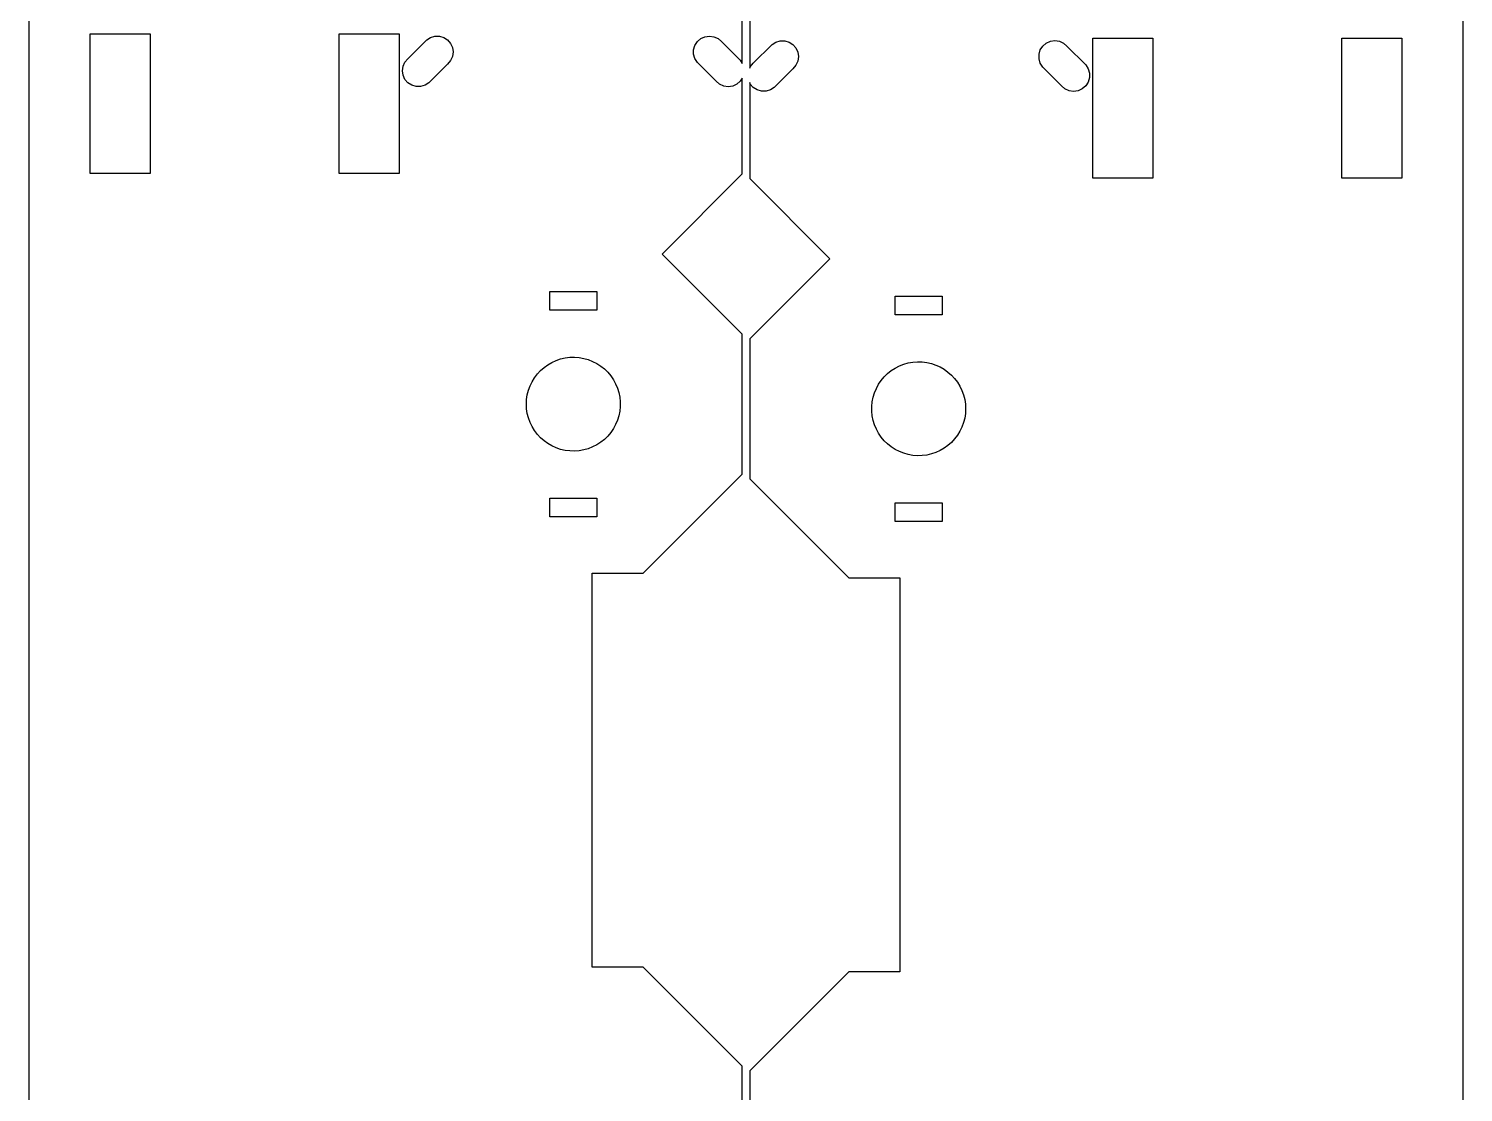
# Model space of a CAD drawing. Extents: x 420 to 604, y 37 to 527.
# Drawn here: x 425.3 to 578, y 307.3 to 420.6 of the extents above; entities that cross this region are included whole.
import ezdxf

# ---------------------------------------------------------------- set-up
doc = ezdxf.new("R2010")
doc.units = 0
doc.layers.get('0').update_dxf_attribs({"linetype": 'CONTINUOUS'})

msp = doc.modelspace()

# ---------------------------------------------------------------- linework, layer by layer
at = {"color": 5}
for p, q in [((425.265727, 489.659663), (425.265727, 75.499663)), ((578.0473, 92.949334), (578.0473, 471.227334)), ((501.265727, 416.857663), (501.265727, 448.313663)), ((502.0473, 447.810334), (502.0473, 416.354334)), ((496.083027, 418.321663), (496.219327, 418.785663)), ((496.219327, 418.785663), (496.480927, 419.192663)), ((496.480927, 419.192663), (496.846627, 419.509663)), ((496.846627, 419.509663), (497.286727, 419.710663)), ((497.286727, 419.710663), (497.765727, 419.779663)), ((497.765727, 419.779663), (498.244627, 419.710663)), ((498.244627, 419.710663), (498.684827, 419.509663)), ((498.684827, 419.509663), (499.050527, 419.192663)), ((499.050527, 419.192663), (501.050527, 417.192663)), ((502.434, 416.873334), (504.434, 418.873334)), ((504.434, 418.873334), (504.8411, 419.134334)), ((504.8411, 419.134334), (505.3054, 419.271334)), ((505.3054, 419.271334), (505.7892, 419.271334)), ((505.7892, 419.271334), (506.2535, 419.134334)), ((506.2535, 419.134334), (506.6606, 418.873334)), ((506.6606, 418.873334), (506.9774, 418.507334)), ((496.083027, 417.837663), (496.083027, 418.321663)), ((496.219327, 417.373663), (496.083027, 417.837663)), ((496.480927, 416.966663), (496.219327, 417.373663)), ((501.050527, 417.192663), (501.265727, 416.857663)), ((506.9774, 418.507334), (507.1784, 418.067334)), ((507.1784, 417.109334), (506.9774, 416.669334)), ((507.1784, 418.067334), (507.2473, 417.588334)), ((507.2473, 417.588334), (507.1784, 417.109334)), ((498.480927, 414.966663), (496.480927, 416.966663)), ((502.0473, 416.354334), (502.1172, 416.507334)), ((502.1172, 416.507334), (502.434, 416.873334)), ((506.6606, 416.303334), (504.6606, 414.303334)), ((506.9774, 416.669334), (506.6606, 416.303334)), ((498.846627, 414.649663), (498.480927, 414.966663)), ((499.286827, 414.448663), (498.846627, 414.649663)), ((499.765727, 414.379663), (499.286827, 414.448663)), ((500.244627, 414.448663), (499.765727, 414.379663)), ((500.684827, 414.649663), (500.244627, 414.448663)), ((501.050527, 414.966663), (500.684827, 414.649663)), ((501.265727, 415.301663), (501.050527, 414.966663)), ((501.265727, 405.088663), (501.265727, 415.301663)), ((502.1172, 414.669334), (502.0473, 414.822334)), ((502.0473, 414.822334), (502.0473, 404.597334)), ((502.434, 414.303334), (502.1172, 414.669334)), ((502.8411, 414.042334), (502.434, 414.303334)), ((503.3054, 413.905334), (502.8411, 414.042334)), ((504.2535, 414.042334), (503.7892, 413.905334)), ((504.6606, 414.303334), (504.2535, 414.042334)), ((503.7892, 413.905334), (503.3054, 413.905334)), ((492.738927, 396.562663), (501.265727, 405.088663)), ((502.0473, 404.597334), (510.5741, 396.071334)), ((501.265727, 388.035663), (492.738927, 396.562663)), ((510.5741, 396.071334), (502.0473, 387.544334)), ((501.265727, 373.123863), (501.265727, 388.035663)), ((502.0473, 387.544334), (502.0473, 372.632534)), ((490.721527, 362.579663), (501.265727, 373.123863)), ((502.0473, 372.632534), (512.5915, 362.088334)), ((485.265727, 320.614363), (485.265727, 362.579663)), ((485.265727, 362.579663), (490.721527, 362.579663)), ((512.5915, 362.088334), (518.0473, 362.088334)), ((518.0473, 362.088334), (518.0473, 320.123034)), ((490.721527, 320.614363), (485.265727, 320.614363)), ((501.265727, 310.070163), (490.721527, 320.614363)), ((512.5915, 320.123034), (502.0473, 309.578834)), ((518.0473, 320.123034), (512.5915, 320.123034)), ((501.265727, 299.845763), (501.265727, 310.070163)), ((502.0473, 309.578834), (502.0473, 299.366734))]:
    msp.add_line(p, q, dxfattribs=at)
at = {"color": 0}
for p, q in [((431.815727, 405.129663), (431.815727, 420.029663)), ((431.815727, 420.029663), (438.215727, 420.029663)), ((438.215727, 420.029663), (438.215727, 405.129663)), ((458.315727, 405.129663), (458.315727, 420.029663)), ((458.315727, 420.029663), (464.715727, 420.029663)), ((464.715727, 420.029663), (464.715727, 405.129663)), ((465.652427, 417.364663), (467.652427, 419.364663)), ((467.652427, 419.364663), (468.059527, 419.625663)), ((468.059527, 419.625663), (468.523827, 419.762663)), ((468.523827, 419.762663), (469.007627, 419.762663)), ((469.007627, 419.762663), (469.471927, 419.625663)), ((469.471927, 419.625663), (469.879027, 419.364663)), ((469.879027, 419.364663), (470.195827, 418.998663)), ((470.195827, 418.998663), (470.396827, 418.558663)), ((533.0009, 418.294334), (533.2625, 418.701334)), ((533.2625, 418.701334), (533.6282, 419.018334)), ((533.6282, 419.018334), (534.0684, 419.219334)), ((534.0684, 419.219334), (534.5473, 419.288334)), ((534.5473, 419.288334), (535.0263, 419.219334)), ((535.0263, 419.219334), (535.4664, 419.018334)), ((535.4664, 419.018334), (535.8321, 418.701334)), ((535.8321, 418.701334), (537.8321, 416.701334)), ((538.5973, 404.638334), (538.5973, 419.538334)), ((538.5973, 419.538334), (544.9973, 419.538334)), ((544.9973, 419.538334), (544.9973, 404.638334)), ((565.0973, 404.638334), (565.0973, 419.538334)), ((565.0973, 419.538334), (571.4973, 419.538334)), ((571.4973, 419.538334), (571.4973, 404.638334)), ((465.335627, 416.998663), (465.652427, 417.364663)), ((470.195827, 417.160663), (469.879027, 416.794663)), ((470.396827, 417.600663), (470.195827, 417.160663)), ((470.396827, 418.558663), (470.465727, 418.079663)), ((470.465727, 418.079663), (470.396827, 417.600663)), ((532.8646, 417.830334), (533.0009, 418.294334)), ((532.8646, 417.346334), (532.8646, 417.830334)), ((533.0009, 416.882334), (532.8646, 417.346334)), ((465.065727, 416.079663), (465.134627, 416.558663)), ((465.134627, 415.600663), (465.065727, 416.079663)), ((465.134627, 416.558663), (465.335627, 416.998663)), ((465.335627, 415.160663), (465.134627, 415.600663)), ((469.879027, 416.794663), (467.879027, 414.794663)), ((533.2625, 416.475334), (533.0009, 416.882334)), ((535.2625, 414.475334), (533.2625, 416.475334)), ((537.8321, 416.701334), (538.0937, 416.294334)), ((538.0937, 416.294334), (538.23, 415.830334)), ((538.23, 415.830334), (538.23, 415.346334)), ((465.652427, 414.794663), (465.335627, 415.160663)), ((466.059527, 414.533663), (465.652427, 414.794663)), ((466.523827, 414.396663), (466.059527, 414.533663)), ((467.007627, 414.396663), (466.523827, 414.396663)), ((467.471927, 414.533663), (467.007627, 414.396663)), ((467.879027, 414.794663), (467.471927, 414.533663)), ((535.6282, 414.158334), (535.2625, 414.475334)), ((536.0684, 413.957334), (535.6282, 414.158334)), ((537.4664, 414.158334), (537.0263, 413.957334)), ((537.8321, 414.475334), (537.4664, 414.158334)), ((538.0937, 414.882334), (537.8321, 414.475334)), ((538.23, 415.346334), (538.0937, 414.882334)), ((536.5473, 413.888334), (536.0684, 413.957334)), ((537.0263, 413.957334), (536.5473, 413.888334)), ((438.215727, 405.129663), (431.815727, 405.129663)), ((464.715727, 405.129663), (458.315727, 405.129663)), ((544.9973, 404.638334), (538.5973, 404.638334)), ((571.4973, 404.638334), (565.0973, 404.638334)), ((480.765727, 390.579663), (480.765727, 392.579663)), ((480.765727, 392.579663), (485.765727, 392.579663)), ((485.765727, 392.579663), (485.765727, 390.579663)), ((517.5473, 390.088334), (517.5473, 392.088334)), ((517.5473, 392.088334), (522.5473, 392.088334)), ((522.5473, 392.088334), (522.5473, 390.088334)), ((485.765727, 390.579663), (480.765727, 390.579663)), ((522.5473, 390.088334), (517.5473, 390.088334)), ((480.553027, 384.779663), (480.984627, 385.028663)), ((480.984627, 385.028663), (481.439027, 385.233663)), ((481.439027, 385.233663), (481.911527, 385.392663)), ((481.911527, 385.392663), (482.397527, 385.503663)), ((482.397527, 385.503663), (482.892027, 385.565663)), ((482.892027, 385.565663), (483.390327, 385.577663)), ((483.390327, 385.577663), (483.887427, 385.540663)), ((483.887427, 385.540663), (484.378327, 385.454663)), ((484.378327, 385.454663), (484.858127, 385.319663)), ((484.858127, 385.319663), (485.322127, 385.137663)), ((485.322127, 385.137663), (485.765727, 384.909663)), ((518.9347, 384.963334), (519.4256, 385.049334)), ((519.4256, 385.049334), (519.9227, 385.086334)), ((519.9227, 385.086334), (520.421, 385.074334)), ((520.421, 385.074334), (520.9155, 385.012334)), ((520.9155, 385.012334), (521.4015, 384.901334)), ((479.134527, 383.396663), (479.435527, 383.793663)), ((479.435527, 383.793663), (479.774527, 384.158663)), ((479.774527, 384.158663), (480.148227, 384.488663)), ((480.148227, 384.488663), (480.553027, 384.779663)), ((485.765727, 384.909663), (486.184427, 384.639663)), ((486.184427, 384.639663), (486.574127, 384.328663)), ((486.574127, 384.328663), (486.931027, 383.980663)), ((486.931027, 383.980663), (487.251427, 383.598663)), ((487.251427, 383.598663), (487.532127, 383.186663)), ((516.0616, 383.107334), (516.382, 383.489334)), ((516.382, 383.489334), (516.7389, 383.837334)), ((516.7389, 383.837334), (517.1286, 384.148334)), ((517.1286, 384.148334), (517.5473, 384.418334)), ((517.5473, 384.418334), (517.9909, 384.646334)), ((517.9909, 384.646334), (518.4549, 384.828334)), ((518.4549, 384.828334), (518.9347, 384.963334)), ((521.4015, 384.901334), (521.874, 384.742334)), ((521.874, 384.742334), (522.3284, 384.537334)), ((522.3284, 384.537334), (522.76, 384.288334)), ((522.76, 384.288334), (523.1648, 383.997334)), ((523.1648, 383.997334), (523.5385, 383.667334)), ((523.5385, 383.667334), (523.8775, 383.302334)), ((478.364827, 381.570363), (478.487827, 382.053463)), ((478.487827, 382.053463), (478.658327, 382.521863)), ((478.658327, 382.521863), (478.874627, 382.970663)), ((478.874627, 382.970663), (479.134527, 383.396663)), ((487.532127, 383.186663), (487.770527, 382.748663)), ((487.770527, 382.748663), (487.964227, 382.289763)), ((487.964227, 382.289763), (488.111127, 381.813463)), ((515.3488, 381.798434), (515.5425, 382.257334)), ((515.5425, 382.257334), (515.7809, 382.695334)), ((515.7809, 382.695334), (516.0616, 383.107334)), ((523.8775, 383.302334), (524.1785, 382.905334)), ((524.1785, 382.905334), (524.4384, 382.479334)), ((524.4384, 382.479334), (524.6547, 382.030534)), ((524.6547, 382.030534), (524.8252, 381.562134)), ((478.265727, 380.579663), (478.290527, 381.077463)), ((478.290527, 380.081863), (478.265727, 380.579663)), ((478.290527, 381.077463), (478.364827, 381.570363)), ((488.111127, 381.813463), (488.209927, 381.324863)), ((488.209927, 381.324863), (488.259527, 380.828863)), ((488.259527, 380.828863), (488.259527, 380.330463)), ((515.0535, 380.337534), (515.1031, 380.833534)), ((515.1031, 380.833534), (515.2019, 381.322134)), ((515.2019, 381.322134), (515.3488, 381.798434)), ((524.8252, 381.562134), (524.9482, 381.079034)), ((524.9482, 381.079034), (525.0225, 380.586134)), ((525.0225, 380.586134), (525.0473, 380.088334)), ((478.364827, 379.588963), (478.290527, 380.081863)), ((478.487827, 379.105863), (478.364827, 379.588963)), ((478.658327, 378.637463), (478.487827, 379.105863)), ((488.111127, 379.345863), (487.964227, 378.869563)), ((488.209927, 379.834463), (488.111127, 379.345863)), ((488.259527, 380.330463), (488.209927, 379.834463)), ((515.0535, 379.839134), (515.0535, 380.337534)), ((515.1031, 379.343134), (515.0535, 379.839134)), ((515.2019, 378.854534), (515.1031, 379.343134)), ((524.9482, 379.097634), (524.8252, 378.614534)), ((525.0225, 379.590534), (524.9482, 379.097634)), ((525.0473, 380.088334), (525.0225, 379.590534)), ((478.874627, 378.188363), (478.658327, 378.637463)), ((479.134527, 377.763063), (478.874627, 378.188363)), ((479.435527, 377.365763), (479.134527, 377.763063)), ((487.251427, 377.560663), (486.931027, 377.178763)), ((487.532127, 377.972463), (487.251427, 377.560663)), ((487.770527, 378.410263), (487.532127, 377.972463)), ((487.964227, 378.869563), (487.770527, 378.410263)), ((515.3488, 378.378234), (515.2019, 378.854534)), ((515.5425, 377.918934), (515.3488, 378.378234)), ((515.7809, 377.481134), (515.5425, 377.918934)), ((516.0616, 377.069334), (515.7809, 377.481134)), ((524.4384, 377.697034), (524.1785, 377.271734)), ((524.6547, 378.146134), (524.4384, 377.697034)), ((524.8252, 378.614534), (524.6547, 378.146134)), ((479.774527, 377.000363), (479.435527, 377.365763)), ((480.148227, 376.670463), (479.774527, 377.000363)), ((480.553027, 376.379563), (480.148227, 376.670463)), ((480.984627, 376.130263), (480.553027, 376.379563)), ((481.439027, 375.925263), (480.984627, 376.130263)), ((481.911527, 375.766563), (481.439027, 375.925263)), ((485.322127, 376.022163), (484.858127, 375.840063)), ((485.765727, 376.249563), (485.322127, 376.022163)), ((486.184427, 376.519963), (485.765727, 376.249563)), ((486.574127, 376.830763), (486.184427, 376.519963)), ((486.931027, 377.178763), (486.574127, 376.830763)), ((516.382, 376.687434), (516.0616, 377.069334)), ((516.7389, 376.339434), (516.382, 376.687434)), ((517.1286, 376.028634), (516.7389, 376.339434)), ((517.5473, 375.758234), (517.1286, 376.028634)), ((522.76, 375.888234), (522.3284, 375.638934)), ((523.1648, 376.179134), (522.76, 375.888234)), ((523.5385, 376.509034), (523.1648, 376.179134)), ((523.8775, 376.874434), (523.5385, 376.509034)), ((524.1785, 377.271734), (523.8775, 376.874434)), ((482.397527, 375.655663), (481.911527, 375.766563)), ((482.892027, 375.593663), (482.397527, 375.655663)), ((483.390327, 375.581263), (482.892027, 375.593663)), ((483.887427, 375.618463), (483.390327, 375.581263)), ((484.378327, 375.705063), (483.887427, 375.618463)), ((484.858127, 375.840063), (484.378327, 375.705063)), ((517.9909, 375.530834), (517.5473, 375.758234)), ((518.4549, 375.348734), (517.9909, 375.530834)), ((518.9347, 375.213734), (518.4549, 375.348734)), ((519.4256, 375.127134), (518.9347, 375.213734)), ((519.9227, 375.089934), (519.4256, 375.127134)), ((520.421, 375.102334), (519.9227, 375.089934)), ((520.9155, 375.164334), (520.421, 375.102334)), ((521.4015, 375.275234), (520.9155, 375.164334)), ((521.874, 375.433934), (521.4015, 375.275234)), ((522.3284, 375.638934), (521.874, 375.433934)), ((480.765727, 368.579663), (480.765727, 370.579663)), ((480.765727, 370.579663), (485.765727, 370.579663)), ((485.765727, 370.579663), (485.765727, 368.579663)), ((517.5473, 368.088334), (517.5473, 370.088334)), ((517.5473, 370.088334), (522.5473, 370.088334)), ((522.5473, 370.088334), (522.5473, 368.088334)), ((485.765727, 368.579663), (480.765727, 368.579663)), ((522.5473, 368.088334), (517.5473, 368.088334))]:
    msp.add_line(p, q, dxfattribs=at)

doc.saveas('drawing.dxf')
